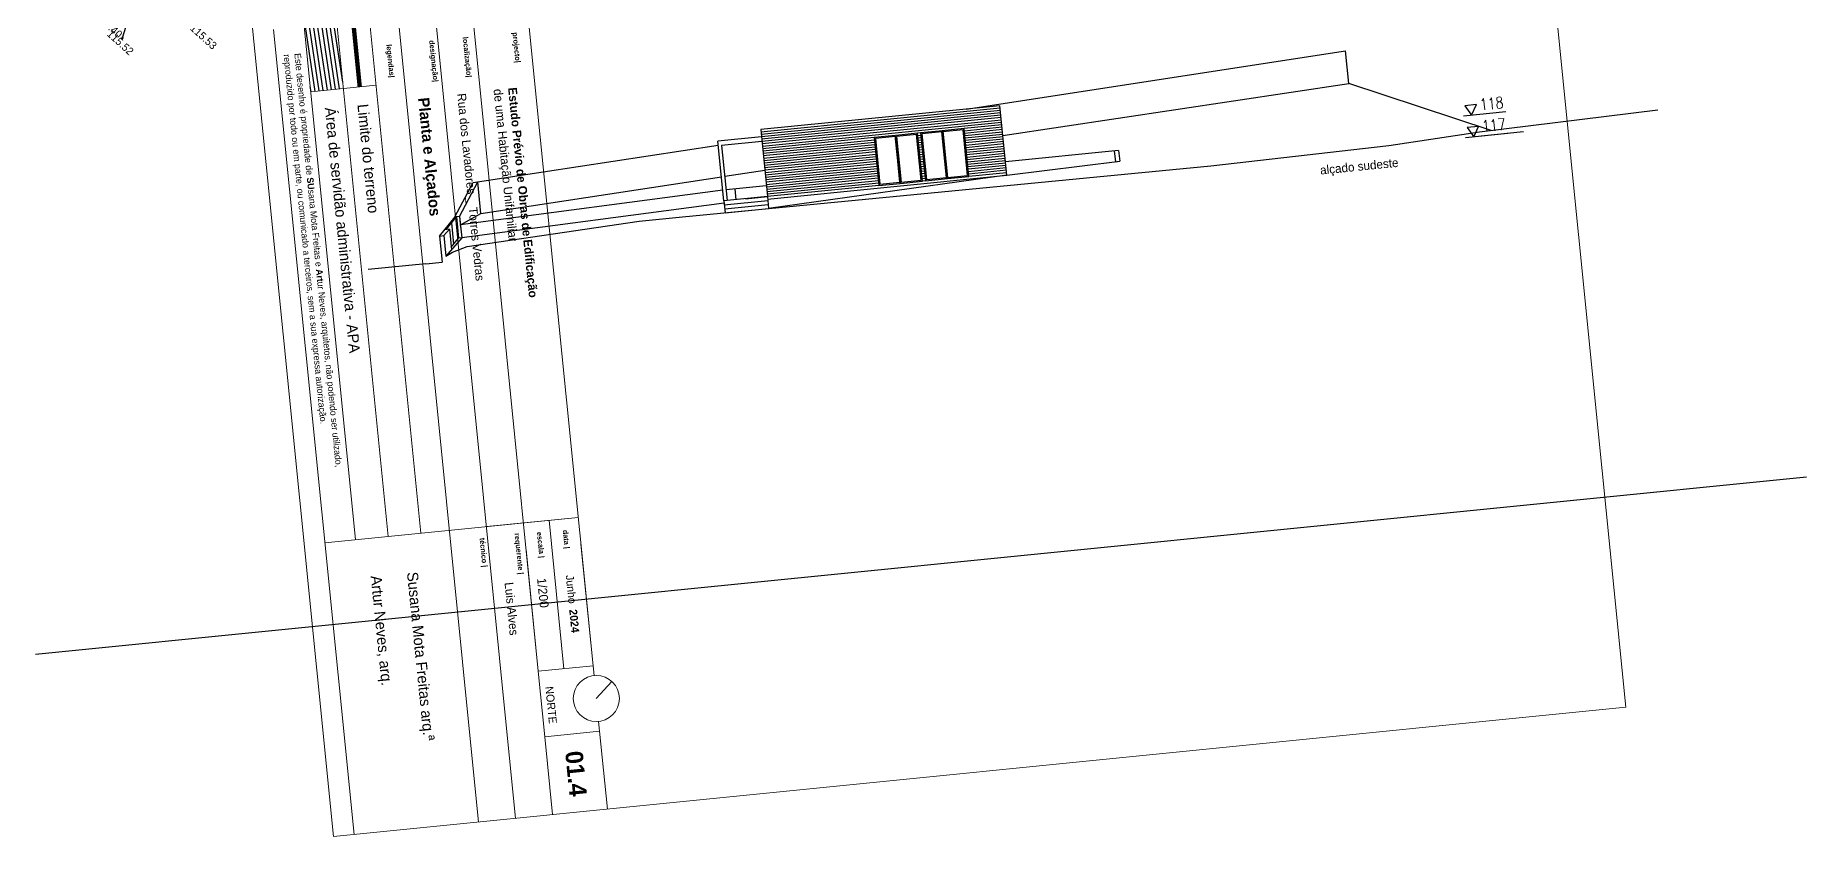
# Model space of a CAD drawing. Extents: x -85466713 to -87592, y -94413748 to -55832.
# Drawn here: x -196657.5 to -196576.5, y -56001.4 to -55964.8 of the extents above; entities that cross this region are included whole.
import ezdxf
from ezdxf.enums import TextEntityAlignment as Align

# ---------------------------------------------------------------- set-up
doc = ezdxf.new("R2010")
doc.units = 0
doc.header["$MEASUREMENT"] = 0
doc.header["$PDMODE"] = 34
doc.header["$PDSIZE"] = 0.05
doc.linetypes.add('DASHED', pattern=[70, 50, -20])
doc.layers.add('0_folha', color=7, linetype='Continuous', lineweight=9)
doc.layers.add('0_Limites_Terreno', color=30, linetype='DASHED', lineweight=35)
for name, color, linetype in [('0_PROP.aux', 6, 'Continuous'), ('0_PROP.aux.cotas', 30, 'Continuous'), ('0_pROP.aux.legenda', 7, 'Continuous'), ('0_PROP.corte', 10, 'Continuous'), ('0_PROP.trama', 251, 'Continuous'), ('0_PROP.vista1', 251, 'Continuous'), ('0_PROP.vista4', 140, 'Continuous'), ('0_PROPfinal', 4, 'Continuous'), ('LEVTP_BERMA', 6, 'Continuous'), ('POINTS', 2, 'Continuous'), ('Z', 1, 'Continuous')]:
    doc.layers.add(name, color=color, linetype=linetype)
doc.styles.add('coordinates', font='romans', dxfattribs={"width": 0.8})
doc.styles.add('creativespace', font='GOTHIC.TTF')

# ---------------------------------------------------------------- blocks, each defined once
blk = doc.blocks.new('20240619.EP_LA_V04s.muro')
at = {"layer": '0_PROP.trama'}
h = blk.add_hatch(dxfattribs=at)
h.set_pattern_fill('ANSI31', color=5, scale=1.5, angle=-42.14304)
h.set_pattern_definition([(320.71392, (-87648.0531, -65741.7079), (0.11872367, 0.14512388), [])])
h.paths.add_polyline_path([(-87791.329, -65636.76), (-87792.336, -65637.872), (-87790.111, -65639.885), (-87789.105, -65638.773)])
at = {"layer": '0_folha'}
for p, q in [((-87726.627, -65620.404), (-87803.92, -65550.459)), ((-87766.484, -65664.448), (-87843.777, -65594.503)), ((-87726.627, -65620.404), (-87766.484, -65664.448)), ((-87788.098, -65637.661), (-87790.111, -65639.885)), ((-87761.806, -65651.7), (-87761.806, -65650.646))]:
    blk.add_line(p, q, dxfattribs=at)
at = {"layer": '0_folha', "color": 7}
for p, q in [((-87785.471, -65630.286), (-87762.924, -65650.69)), ((-87787.162, -65632.155), (-87764.615, -65652.558)), ((-87788.303, -65633.416), (-87760.868, -65658.242)), ((-87789.444, -65634.676), (-87762.009, -65659.503)), ((-87790.323, -65635.648), (-87772.833, -65651.475)), ((-87790.323, -65635.648), (-87772.833, -65651.475)), ((-87791.329, -65636.76), (-87773.839, -65652.587)), ((-87792.336, -65637.872), (-87774.846, -65653.699)), ((-87792.336, -65637.872), (-87774.846, -65653.699)), ((-87793.285, -65638.921), (-87765.85, -65663.748)), ((-87767.981, -65646.113), (-87775.795, -65654.748)), ((-87767.981, -65646.113), (-87770.813, -65649.243)), ((-87768.88, -65647.107), (-87763.823, -65651.683)), ((-87767.069, -65646.938), (-87762.924, -65650.69)), ((-87768.76, -65648.807), (-87764.615, -65652.558)), ((-87762.924, -65650.69), (-87764.615, -65652.558)), ((-87762.588, -65650.993), (-87762.924, -65650.69)), ((-87762.381, -65654.58), (-87764.615, -65652.558)), ((-87760.69, -65652.711), (-87762.381, -65654.58)), ((-87760.69, -65652.711), (-87761.025, -65652.408)), ((-87760.69, -65652.711), (-87758.036, -65655.113)), ((-87762.381, -65654.58), (-87759.727, -65656.981))]:
    blk.add_line(p, q, dxfattribs=at)
blk.add_circle((-87761.806, -65651.7), 1.054, dxfattribs=at)
at = {"layer": '0_Limites_Terreno', "ltscale": 0.02, "const_width": 0.2, "flags": 128}
blk.add_lwpolyline([(-87790.818, -65636.211), (-87788.601, -65638.217)], dxfattribs=at)
at = {"layer": '0_PROP.aux', "linetype": 'Continuous'}
blk.add_lwpolyline([(-87727.554, -65607.048), (-87782.184, -65667.417)], dxfattribs=at)
at = {"layer": '0_PROP.aux.cotas', "linetype": 'Continuous'}
for p, q in [((-87748.971, -65603.888), (-87750.278, -65605.333)), ((-87747.748, -65604.028), (-87749.056, -65605.473)), ((-87748.229, -65604.559), (-87749.536, -65606.004))]:
    blk.add_line(p, q, dxfattribs=at)
for points in [[(-87750.541, -65604.939), (-87750.022, -65605.051), (-87750.185, -65604.546), (-87750.541, -65604.939)], [(-87749.799, -65605.61), (-87749.281, -65605.722), (-87749.443, -65605.217), (-87749.799, -65605.61)]]:
    blk.add_lwpolyline(points, dxfattribs=at)
at = {"layer": '0_PROP.corte', "color": 240, "linetype": 'Continuous', "true_color": 0xed1f24}
for points in [[(-87751.9, -65608.616), (-87749.24, -65605.378), (-87743.878, -65599.155)], [(-87757.313, -65614.772), (-87751.9, -65608.616)], [(-87780.066, -65640.337), (-87775.004, -65634.203), (-87773.662, -65632.721), (-87757.313, -65614.772)], [(-87781.32, -65640.828), (-87781.185, -65640.68)], [(-87781.32, -65640.828), (-87780.43, -65641.633)], [(-87781.185, -65640.68), (-87780.488, -65641.31)], [(-87780.488, -65641.31), (-87780.383, -65640.985), (-87780.066, -65640.337)], [(-87780.935, -65642.192), (-87780.43, -65641.633)]]:
    blk.add_lwpolyline(points, dxfattribs=at)
at = {"layer": '0_PROP.corte', "color": 5, "linetype": 'Continuous'}
blk.add_lwpolyline([(-87780.936, -65642.192), (-87782.708, -65644.151)], dxfattribs=at)
at = {"layer": '0_PROP.vista1', "linetype": 'Continuous'}
for p, q in [((-87766.312, -65619.206), (-87773.692, -65627.361)), ((-87766.23, -65619.28), (-87773.61, -65627.435)), ((-87766.149, -65619.353), (-87773.528, -65627.508)), ((-87766.067, -65619.427), (-87773.447, -65627.582)), ((-87765.985, -65619.501), (-87773.365, -65627.656)), ((-87765.904, -65619.575), (-87773.284, -65627.73)), ((-87765.822, -65619.649), (-87773.202, -65627.804)), ((-87765.741, -65619.723), (-87773.12, -65627.878)), ((-87765.659, -65619.796), (-87766.827, -65621.087)), ((-87765.578, -65619.87), (-87766.745, -65621.161)), ((-87765.496, -65619.944), (-87766.664, -65621.234)), ((-87765.414, -65620.018), (-87766.582, -65621.308)), ((-87765.333, -65620.092), (-87766.501, -65621.382)), ((-87765.251, -65620.165), (-87766.419, -65621.456)), ((-87765.17, -65620.239), (-87766.338, -65621.53)), ((-87765.088, -65620.313), (-87766.256, -65621.604)), ((-87765.007, -65620.387), (-87766.174, -65621.677)), ((-87764.925, -65620.461), (-87766.093, -65621.751)), ((-87764.844, -65620.534), (-87766.011, -65621.825)), ((-87764.762, -65620.608), (-87765.93, -65621.899)), ((-87764.68, -65620.682), (-87765.848, -65621.973)), ((-87764.599, -65620.756), (-87765.767, -65622.046)), ((-87764.517, -65620.83), (-87765.685, -65622.12)), ((-87764.436, -65620.903), (-87765.604, -65622.194)), ((-87764.354, -65620.977), (-87765.522, -65622.268)), ((-87764.273, -65621.051), (-87765.44, -65622.342)), ((-87764.191, -65621.125), (-87765.359, -65622.415)), ((-87764.109, -65621.199), (-87765.277, -65622.489)), ((-87764.028, -65621.273), (-87765.196, -65622.563)), ((-87768.166, -65622.567), (-87768.26, -65622.67)), ((-87768.084, -65622.64), (-87768.178, -65622.744)), ((-87768.003, -65622.714), (-87768.097, -65622.818)), ((-87767.921, -65622.788), (-87768.015, -65622.892)), ((-87767.84, -65622.862), (-87767.934, -65622.965)), ((-87767.758, -65622.936), (-87767.852, -65623.039)), ((-87767.677, -65623.009), (-87767.77, -65623.113)), ((-87767.595, -65623.083), (-87767.689, -65623.187)), ((-87767.513, -65623.157), (-87767.607, -65623.261)), ((-87767.432, -65623.231), (-87767.526, -65623.334)), ((-87767.35, -65623.305), (-87767.444, -65623.408)), ((-87767.269, -65623.378), (-87767.363, -65623.482)), ((-87767.187, -65623.452), (-87767.281, -65623.556)), ((-87767.106, -65623.526), (-87767.199, -65623.63)), ((-87767.024, -65623.6), (-87767.118, -65623.704)), ((-87766.943, -65623.674), (-87767.036, -65623.777)), ((-87766.861, -65623.747), (-87766.955, -65623.851)), ((-87766.779, -65623.821), (-87766.873, -65623.925)), ((-87766.698, -65623.895), (-87766.792, -65623.999)), ((-87769.599, -65624.15), (-87773.039, -65627.951)), ((-87769.517, -65624.224), (-87772.957, -65628.025)), ((-87769.436, -65624.298), (-87772.876, -65628.099)), ((-87769.354, -65624.371), (-87772.794, -65628.173)), ((-87769.272, -65624.445), (-87772.713, -65628.247)), ((-87769.191, -65624.519), (-87772.631, -65628.321)), ((-87769.109, -65624.593), (-87772.549, -65628.394)), ((-87769.028, -65624.667), (-87772.468, -65628.468)), ((-87768.946, -65624.74), (-87772.386, -65628.542)), ((-87766.616, -65623.969), (-87766.71, -65624.073)), ((-87766.535, -65624.043), (-87766.629, -65624.146)), ((-87768.865, -65624.814), (-87772.305, -65628.616)), ((-87768.783, -65624.888), (-87772.223, -65628.69)), ((-87768.702, -65624.962), (-87772.142, -65628.763)), ((-87768.62, -65625.036), (-87772.06, -65628.837)), ((-87768.538, -65625.109), (-87771.979, -65628.911)), ((-87768.457, -65625.183), (-87771.897, -65628.985)), ((-87768.375, -65625.257), (-87771.815, -65629.059)), ((-87768.294, -65625.331), (-87771.734, -65629.132)), ((-87768.212, -65625.405), (-87771.652, -65629.206)), ((-87768.131, -65625.478), (-87771.571, -65629.28)), ((-87768.049, -65625.552), (-87771.489, -65629.354)), ((-87767.967, -65625.626), (-87771.408, -65629.428))]:
    blk.add_line(p, q, dxfattribs=at)
for points in [[(-87771.326, -65629.501), (-87763.949, -65621.344), (-87766.312, -65619.206)], [(-87767.48, -65621.808), (-87765.848, -65623.284), (-87765.196, -65622.563), (-87766.827, -65621.087), (-87767.496, -65621.827)], [(-87768.166, -65622.567), (-87766.535, -65624.043), (-87765.848, -65623.284), (-87767.48, -65621.808), (-87768.166, -65622.567)], [(-87768.946, -65623.429), (-87767.315, -65624.905), (-87766.629, -65624.146), (-87768.26, -65622.67), (-87768.929, -65623.41)], [(-87769.599, -65624.15), (-87767.968, -65625.626), (-87767.315, -65624.905), (-87768.946, -65623.429), (-87769.599, -65624.15)], [(-87773.447, -65627.582), (-87774.788, -65629.065)], [(-87773.284, -65627.73), (-87774.525, -65629.102)], [(-87773.692, -65627.361), (-87771.408, -65629.428)], [(-87772.749, -65630.91), (-87774.788, -65629.065)], [(-87774.525, -65629.102), (-87772.649, -65630.799)]]:
    blk.add_lwpolyline(points, dxfattribs=at)
for points in [[(-87766.823, -65621.157), (-87767.443, -65621.842), (-87765.886, -65623.251), (-87765.266, -65622.567)], [(-87767.476, -65621.879), (-87768.095, -65622.563), (-87766.538, -65623.972), (-87765.919, -65623.288)], [(-87768.256, -65622.741), (-87768.875, -65623.425), (-87767.318, -65624.834), (-87766.699, -65624.15)], [(-87768.909, -65623.462), (-87769.528, -65624.146), (-87767.971, -65625.555), (-87767.352, -65624.871)]]:
    blk.add_lwpolyline(points, close=True, dxfattribs=at)
at = {"layer": '0_PROP.vista4', "linetype": 'Continuous'}
for points in [[(-87748.894, -65604.977), (-87755.158, -65607.745)], [(-87767.35, -65620.353), (-87756.27, -65606.738)], [(-87755.158, -65607.745), (-87756.27, -65606.738)], [(-87765.29, -65620.13), (-87755.158, -65607.745)], [(-87760.911, -65617.082), (-87764.399, -65620.937)], [(-87763.949, -65621.344), (-87760.542, -65617.416)], [(-87761.044, -65617.23), (-87760.673, -65617.565)], [(-87760.911, -65617.082), (-87760.542, -65617.416)], [(-87760.673, -65617.565), (-87760.542, -65617.416)], [(-87763.949, -65621.344), (-87771.009, -65629.789)], [(-87773.483, -65630.045), (-87772.312, -65628.609)], [(-87781.821, -65637.97), (-87774.656, -65629.184)], [(-87771.778, -65629.092), (-87773.02, -65630.464)], [(-87780.958, -65639.804), (-87780.609, -65638.784), (-87773.577, -65630.161)], [(-87772.75, -65630.165), (-87772.379, -65630.501)], [(-87773.12, -65630.575), (-87780.958, -65639.804)], [(-87772.675, -65630.977), (-87780.513, -65640.206)], [(-87781.24, -65639.548), (-87781.381, -65639.704), (-87781.821, -65637.97)], [(-87780.609, -65638.784), (-87781.688, -65637.808)], [(-87781.24, -65639.548), (-87781.688, -65637.808)], [(-87781.32, -65640.828), (-87781.383, -65639.699)], [(-87781.293, -65640.407), (-87781.335, -65639.653)], [(-87781.335, -65639.653), (-87780.608, -65640.311)], [(-87781.315, -65640.012), (-87780.588, -65640.67)], [(-87781.24, -65639.548), (-87780.87, -65639.884)], [(-87781.24, -65639.548), (-87780.513, -65640.206)], [(-87781.191, -65640.294), (-87781.34, -65640.459)], [(-87781.185, -65640.68), (-87781.191, -65640.294)], [(-87781.191, -65640.294), (-87780.494, -65640.925)], [(-87780.513, -65640.206), (-87780.608, -65640.311)], [(-87780.578, -65640.849), (-87780.608, -65640.311)], [(-87780.513, -65640.206), (-87780.488, -65641.31)]]:
    blk.add_lwpolyline(points, dxfattribs=at)
at = {"layer": '0_PROPfinal', "linetype": 'Continuous'}
blk.add_line((-87771.408, -65629.428), (-87772.749, -65630.91), dxfattribs=at)
for points in [[(-87772.616, -65631.031), (-87771.274, -65629.548)], [(-87772.079, -65630.17), (-87771.408, -65629.428)], [(-87771.408, -65629.428), (-87771.009, -65629.789)], [(-87772.482, -65631.152), (-87771.141, -65629.669)], [(-87772.35, -65631.271), (-87771.009, -65629.789)], [(-87772.749, -65630.91), (-87772.35, -65631.271)]]:
    blk.add_lwpolyline(points, dxfattribs=at)
at = {"layer": 'LEVTP_BERMA', "linetype": 'Continuous'}
blk.add_line((-87798.149, -65643.836), (-87800.5, -65638.787), dxfattribs=at)
at = {"layer": 'POINTS'}
blk.add_point((-87798.149, -65643.836, 115.518), dxfattribs=at)
at = {"layer": '0_folha', "color": 7, "attachment_point": 1, "rotation": 317.85696, "style": 'creativespace'}
for s, insert, char_height, width in [('{\\fCentury Gothic|b1|i0|c0|p34;projecto|}', (-87784.929, -65631.507), 0.24, 16), ('{\\fCentury Gothic|b1|i0|c0|p34;localização|}', (-87786.478, -65633.191), 0.24, 16), ('{\\fCentury Gothic|b1|i0|c0|p34;designação|}', (-87787.512, -65634.334), 0.24, 16), ('{\\fCentury Gothic|b1|i0|c0|p34;legendas|}', (-87788.84, -65635.789), 0.24, 16), ('{\\fCentury Gothic|b1|i0|c0|p34;\\C0;data |}', (-87767.952, -65646.839), 0.24, 16), ('{\\fCentury Gothic|b1|i0|c0|p34;escala |}', (-87768.771, -65647.704), 0.24, 16), ('{\\fCentury Gothic|b1|i0|c0|p34;requerente |}', (-87769.491, -65648.431), 0.24, 16), ('{\\fCentury Gothic|b1|i0|c0|p34;técnico |}', (-87770.53, -65649.667), 0.24, 16), ('{\\fCentury Gothic|b1|i0|c0|p34;01.4}', (-87760.692, -65653.872), 0.8, 2.32)]:
    blk.add_mtext(s, dxfattribs=dict(at, insert=insert, char_height=char_height, width=width))
at = {"layer": '0_folha', "attachment_point": 1, "rotation": 317.85696, "style": 'creativespace'}
for s, insert, char_height in [('{\\fCentury Gothic|b1|i0|c0|p34;Estudo Prévio de Obras de Edificação\\P}de uma Habitação Unifamiliar ', (-87783.274, -65633.402), 0.4), ('Rua dos Lavadores _ Torres Vedras', (-87784.821, -65635.163), 0.4), ('Este desenho é propriedade de {\\fCentury Gothic|b1|i0|c0|p34;SU}sana Mota Freitas e {\\fCentury Gothic|b1|i0|c0|p34;Art}ur Neves, arquitetos, não podendo ser utilizado,\\Preproduzido por todo ou em parte, ou comunicado a terceiros, sem a sua expressa autorização.', (-87791.643, -65638.87), 0.3), ('{\\fCentury Gothic|b0|i0|c0|p34;1/200}', (-87767.228, -65649.143), 0.40913), ('Luis Alves', (-87768.208, -65650.291), 0.4005)]:
    blk.add_mtext(s, dxfattribs=dict(at, insert=insert, char_height=char_height))
at = {"layer": '0_folha', "color": 7, "attachment_point": 1, "rotation": 317.85696, "style": 'creativespace'}
for s, insert, char_height in [('{\\fCentury Gothic|b1|i0|c0|p34;Planta e Alçados}', (-87785.939, -65636.431), 0.5093), ('Junho  {\\fCentury Gothic|b1|i0|c0|p34;2024}', (-87766.38, -65648.196), 0.36), ('{\\fCentury Gothic|b0|i0|c0|p34;NORTE}', (-87763.653, -65652.596), 0.36607)]:
    blk.add_mtext(s, dxfattribs=dict(at, insert=insert, char_height=char_height))
at = {"layer": '0_folha', "char_height": 0.5, "width": 43.0483, "attachment_point": 1, "rotation": 317.85696, "style": 'creativespace'}
for s, insert in [('Limite do terreno ', (-87787.805, -65638.518)), ('Área de servidão administrativa - APA', (-87788.811, -65639.63)), ('Susana Mota Freitas arq.ª\\P\\PArtur Neves, arq.', (-87771.763, -65652.866))]:
    blk.add_mtext(s, dxfattribs=dict(at, insert=insert))
at = {"layer": '0_PROP.aux.cotas', "linetype": 'Continuous', "style": 'coordinates', "width": 0.8}
for s, p in [('118', (-87749.874, -65604.617)), ('117', (-87749.133, -65605.288))]:
    blk.add_text(s, height=0.525, rotation=47.85696, dxfattribs=at).set_placement(p)
at = {"layer": '0_pROP.aux.legenda', "insert": (-87753.621, -65611.436), "char_height": 0.4, "width": 4.74812, "attachment_point": 1, "rotation": 47.85696, "style": 'creativespace'}
blk.add_mtext('alçado sudeste', dxfattribs=at)
at = {"layer": 'Z'}
for s, p in [(' 115.53', (-87795.503, -65641.486, 115.534)), (' 115.40', (-87799.056, -65644.003, 115.398)), (' 115.52', (-87798.149, -65644.236, 115.518))]:
    blk.add_text(s, height=0.35, dxfattribs=at).set_placement(p, align=Align.CENTER)

msp = doc.modelspace()

# ---------------------------------------------------------------- block references
at = {"layer": '0_PROPfinal', "linetype": 'Continuous', "rotation": 317.8569578479464}
msp.add_blockref('20240619.EP_LA_V04s.muro', (-87507.723, -66202.984), dxfattribs=at)

doc.saveas('drawing.dxf')
